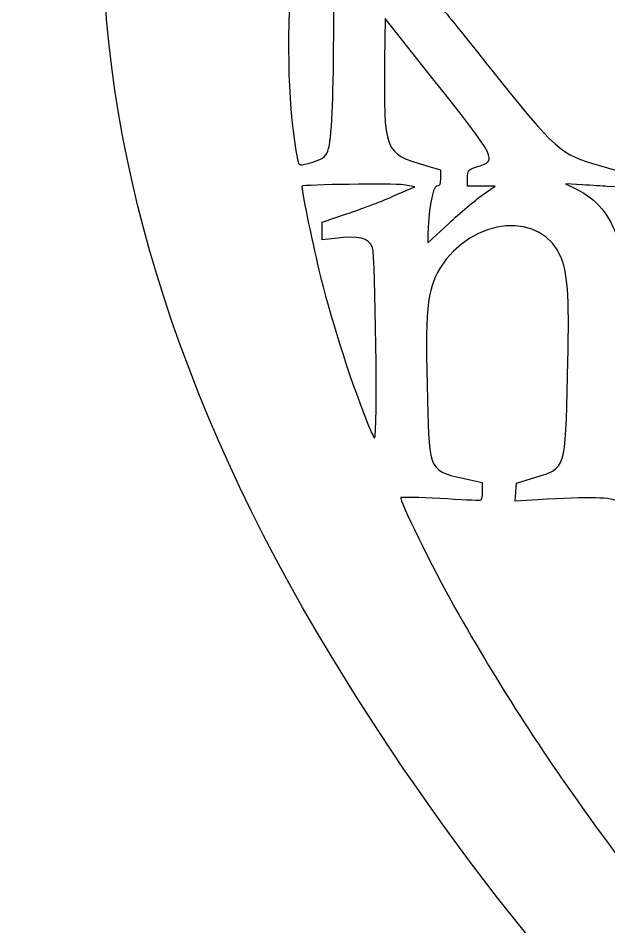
# Model space of a CAD drawing. Header units: centimetres. Extents: x -6 to 6.1, y -4.9 to 5.5.
# Drawn here: x -5.983 to -4.109, y -1.117 to 1.766 of the extents above; entities that cross this region are included whole.
import ezdxf

# ---------------------------------------------------------------- set-up
doc = ezdxf.new("R2010")
doc.units = ezdxf.units.CM
doc.header["$MEASUREMENT"] = 0
doc.layers.add('Layer 1', color=7, linetype='Continuous')

msp = doc.modelspace()

# ---------------------------------------------------------------- linework, layer by layer
at = {"layer": 'Layer 1'}
for points, knots in [([(-0.18923, -4.80376), (-0.08791, -4.88075), (-0.00212, -4.94374), (0.00144, -4.94374), (0.00144, -4.94374), (0.01665, -4.94374), (0.99181, -4.19537), (1.54807, -3.75683), (1.54807, -3.75683), (3.59215, -2.14528), (4.62999, -1.03522), (5.2482, 0.20083), (5.2482, 0.20083), (6.11815, 1.94019), (5.74821, 3.63042), (4.30693, 4.50143), (4.30693, 4.50143), (2.80066, 5.41173), (0.84827, 4.87161), (0.04256, 3.3217), (0.04256, 3.3217), (0.04256, 3.3217), (0.00155, 3.24284), (0.00155, 3.24284), (0.00155, 3.24284), (0.00155, 3.24284), (-0.02639, 3.29855), (-0.02639, 3.29855), (-0.02639, 3.29855), (-0.94677, 5.13391), (-3.44957, 5.50781), (-4.90877, 4.02793), (-4.90877, 4.02793), (-5.9524, 2.96952), (-5.98276, 1.37637), (-4.99042, -0.25694), (-4.99042, -0.25694), (-4.20179, -1.55496), (-3.13383, -2.56633), (-0.18923, -4.80376)], [0, 0, 0, 0, 0.0909091, 0.0909091, 0.0909091, 0.0909091, 0.1818182, 0.1818182, 0.1818182, 0.1818182, 0.2727273, 0.2727273, 0.2727273, 0.2727273, 0.3636364, 0.3636364, 0.3636364, 0.3636364, 0.4545455, 0.4545455, 0.4545455, 0.4545455, 0.5454545, 0.5454545, 0.5454545, 0.5454545, 0.6363636, 0.6363636, 0.6363636, 0.6363636, 0.7272727, 0.7272727, 0.7272727, 0.7272727, 0.8181818, 0.8181818, 0.8181818, 0.8181818, 1, 1, 1, 1]), ([(-5.0962, 1.31764), (-5.1579, 1.61634), (-5.11577, 2.2155), (-5.01213, 2.51308), (-5.01213, 2.51308), (-5.01213, 2.51308), (-5.00296, 2.53939), (-5.00296, 2.53939), (-5.00296, 2.53939), (-5.00296, 2.53939), (-4.99366, 2.523), (-4.99366, 2.523), (-4.99366, 2.523), (-4.98225, 2.50292), (-4.97656, 1.6589), (-4.98654, 1.46854), (-4.98654, 1.46854), (-4.99366, 1.33271), (-4.99666, 1.325), (-5.04837, 1.30962), (-5.04837, 1.30962), (-5.09264, 1.2965), (-5.0918, 1.29636), (-5.0962, 1.31764)], [0, 0, 0, 0, 0.1428571, 0.1428571, 0.1428571, 0.1428571, 0.2857143, 0.2857143, 0.2857143, 0.2857143, 0.4285714, 0.4285714, 0.4285714, 0.4285714, 0.5714286, 0.5714286, 0.5714286, 0.5714286, 0.7142857, 0.7142857, 0.7142857, 0.7142857, 1, 1, 1, 1]), ([(-4.0813, 1.06632), (-4.10627, 1.14232), (-4.14711, 1.19151), (-4.2121, 1.22391), (-4.2121, 1.22391), (-4.2121, 1.22391), (-4.24616, 1.24087), (-4.24616, 1.24087), (-4.24616, 1.24087), (-4.24616, 1.24087), (-4.19325, 1.23732), (-4.19325, 1.23732), (-4.19325, 1.23732), (-4.16414, 1.23537), (-4.12842, 1.23314), (-4.11387, 1.23238), (-4.11387, 1.23238), (-4.11387, 1.23238), (-4.08741, 1.23097), (-4.08741, 1.23097), (-4.08741, 1.23097), (-4.08741, 1.23097), (-4.08741, 1.25719), (-4.08741, 1.25719), (-4.08741, 1.25719), (-4.08741, 1.25719), (-4.08741, 1.28338), (-4.08741, 1.28338), (-4.08741, 1.28338), (-4.08741, 1.28338), (-4.13886, 1.29811), (-4.13886, 1.29811), (-4.13886, 1.29811), (-4.26344, 1.33381), (-4.27608, 1.34501), (-4.48067, 1.60138), (-4.48067, 1.60138), (-4.56196, 1.70327), (-4.63254, 1.79135), (-4.63752, 1.79716), (-4.63752, 1.79716), (-4.64551, 1.8065), (-4.63163, 1.82098), (-4.51905, 1.92089), (-4.51905, 1.92089), (-4.32417, 2.09378), (-4.31122, 2.10168), (-4.15852, 2.14046), (-4.15852, 2.14046), (-4.13135, 2.14737), (-4.13041, 2.14849), (-4.13041, 2.17396), (-4.13041, 2.17396), (-4.13041, 2.17396), (-4.13041, 2.20032), (-4.13041, 2.20032), (-4.13041, 2.20032), (-4.13041, 2.20032), (-4.22797, 2.19564), (-4.22797, 2.19564), (-4.22797, 2.19564), (-4.34261, 2.19015), (-4.34636, 2.19009), (-4.42806, 2.19283), (-4.42806, 2.19283), (-4.46262, 2.19399), (-4.48495, 2.19615), (-4.47767, 2.19763), (-4.47767, 2.19763), (-4.35634, 2.22242), (-4.28609, 2.25673), (-4.17934, 2.34335), (-4.17934, 2.34335), (-4.14505, 2.37117), (-4.1472, 2.37191), (-4.13761, 2.32905), (-4.13761, 2.32905), (-4.10807, 2.19705), (-3.95647, 2.15374), (-3.84798, 2.24632), (-3.84798, 2.24632), (-3.84798, 2.24632), (-3.8096, 2.27907), (-3.8096, 2.27907), (-3.8096, 2.27907), (-3.8096, 2.27907), (-3.8079, 1.8367), (-3.8079, 1.8367), (-3.8079, 1.8367), (-3.80585, 1.30245), (-3.79765, 1.35269), (-3.89228, 1.31967), (-3.89228, 1.31967), (-3.89228, 1.31967), (-3.96174, 1.29546), (-3.96174, 1.29546), (-3.96174, 1.29546), (-3.96174, 1.29546), (-3.96379, 1.2678), (-3.96379, 1.2678), (-3.96379, 1.2678), (-3.96379, 1.2678), (-3.96584, 1.24014), (-3.96584, 1.24014), (-3.96584, 1.24014), (-3.96584, 1.24014), (-3.94395, 1.24353), (-3.94395, 1.24353), (-3.94395, 1.24353), (-3.9319, 1.24539), (-3.88633, 1.24844), (-3.84267, 1.2503), (-3.84267, 1.2503), (-3.84267, 1.2503), (-3.7633, 1.25366), (-3.7633, 1.25366), (-3.7633, 1.25366), (-3.7633, 1.25366), (-3.80629, 1.24406), (-3.80629, 1.24406), (-3.80629, 1.24406), (-3.89288, 1.22473), (-3.91626, 1.21087), (-3.99962, 1.12951), (-3.99962, 1.12951), (-4.06439, 1.06629), (-4.07787, 1.05588), (-4.0813, 1.06632)], [0, 0, 0, 0, 0.030303, 0.030303, 0.030303, 0.030303, 0.0606061, 0.0606061, 0.0606061, 0.0606061, 0.0909091, 0.0909091, 0.0909091, 0.0909091, 0.1212121, 0.1212121, 0.1212121, 0.1212121, 0.1515152, 0.1515152, 0.1515152, 0.1515152, 0.1818182, 0.1818182, 0.1818182, 0.1818182, 0.2121212, 0.2121212, 0.2121212, 0.2121212, 0.2424242, 0.2424242, 0.2424242, 0.2424242, 0.2727273, 0.2727273, 0.2727273, 0.2727273, 0.3030303, 0.3030303, 0.3030303, 0.3030303, 0.3333333, 0.3333333, 0.3333333, 0.3333333, 0.3636364, 0.3636364, 0.3636364, 0.3636364, 0.3939394, 0.3939394, 0.3939394, 0.3939394, 0.4242424, 0.4242424, 0.4242424, 0.4242424, 0.4545455, 0.4545455, 0.4545455, 0.4545455, 0.4848485, 0.4848485, 0.4848485, 0.4848485, 0.5151515, 0.5151515, 0.5151515, 0.5151515, 0.5454545, 0.5454545, 0.5454545, 0.5454545, 0.5757576, 0.5757576, 0.5757576, 0.5757576, 0.6060606, 0.6060606, 0.6060606, 0.6060606, 0.6363636, 0.6363636, 0.6363636, 0.6363636, 0.6666667, 0.6666667, 0.6666667, 0.6666667, 0.6969697, 0.6969697, 0.6969697, 0.6969697, 0.7272727, 0.7272727, 0.7272727, 0.7272727, 0.7575758, 0.7575758, 0.7575758, 0.7575758, 0.7878788, 0.7878788, 0.7878788, 0.7878788, 0.8181818, 0.8181818, 0.8181818, 0.8181818, 0.8484848, 0.8484848, 0.8484848, 0.8484848, 0.8787879, 0.8787879, 0.8787879, 0.8787879, 0.9090909, 0.9090909, 0.9090909, 0.9090909, 0.9393939, 0.9393939, 0.9393939, 0.9393939, 1, 1, 1, 1]), ([(-4.68286, 1.07628), (-4.68286, 1.14664), (-4.66779, 1.23269), (-4.65547, 1.23269), (-4.65547, 1.23269), (-4.64555, 1.23269), (-4.64317, 1.23777), (-4.64317, 1.25888), (-4.64317, 1.25888), (-4.64317, 1.25888), (-4.64317, 1.28504), (-4.64317, 1.28504), (-4.64317, 1.28504), (-4.64317, 1.28504), (-4.69113, 1.29893), (-4.69113, 1.29893), (-4.69113, 1.29893), (-4.82142, 1.33666), (-4.82422, 1.34391), (-4.82025, 1.63361), (-4.82025, 1.63361), (-4.82025, 1.63361), (-4.81846, 1.76473), (-4.81846, 1.76473), (-4.81846, 1.76473), (-4.81846, 1.76473), (-4.66301, 1.56811), (-4.66301, 1.56811), (-4.66301, 1.56811), (-4.46229, 1.31425), (-4.46308, 1.3158), (-4.52469, 1.29534), (-4.52469, 1.29534), (-4.55624, 1.28487), (-4.55718, 1.2838), (-4.55718, 1.25863), (-4.55718, 1.25863), (-4.55718, 1.25863), (-4.55718, 1.23269), (-4.55718, 1.23269), (-4.55718, 1.23269), (-4.55718, 1.23269), (-4.51359, 1.23269), (-4.51359, 1.23269), (-4.51359, 1.23269), (-4.51359, 1.23269), (-4.46999, 1.23269), (-4.46999, 1.23269), (-4.46999, 1.23269), (-4.46999, 1.23269), (-4.51043, 1.20458), (-4.51043, 1.20458), (-4.51043, 1.20458), (-4.53267, 1.18911), (-4.58057, 1.14862), (-4.61686, 1.11455), (-4.61686, 1.11455), (-4.61686, 1.11455), (-4.68286, 1.05266), (-4.68286, 1.05266), (-4.68286, 1.05266), (-4.68286, 1.05266), (-4.68286, 1.07628), (-4.68286, 1.07628)], [0, 0, 0, 0, 0.0588235, 0.0588235, 0.0588235, 0.0588235, 0.1176471, 0.1176471, 0.1176471, 0.1176471, 0.1764706, 0.1764706, 0.1764706, 0.1764706, 0.2352941, 0.2352941, 0.2352941, 0.2352941, 0.2941176, 0.2941176, 0.2941176, 0.2941176, 0.3529412, 0.3529412, 0.3529412, 0.3529412, 0.4117647, 0.4117647, 0.4117647, 0.4117647, 0.4705882, 0.4705882, 0.4705882, 0.4705882, 0.5294118, 0.5294118, 0.5294118, 0.5294118, 0.5882353, 0.5882353, 0.5882353, 0.5882353, 0.6470588, 0.6470588, 0.6470588, 0.6470588, 0.7058824, 0.7058824, 0.7058824, 0.7058824, 0.7647059, 0.7647059, 0.7647059, 0.7647059, 0.8235294, 0.8235294, 0.8235294, 0.8235294, 0.8823529, 0.8823529, 0.8823529, 0.8823529, 1, 1, 1, 1]), ([(-4.87813, 0.48903), (-4.9339, 0.63218), (-4.9965, 0.83055), (-5.02889, 0.96692), (-5.02889, 0.96692), (-5.05214, 1.06474), (-5.08564, 1.22984), (-5.08283, 1.23266), (-5.08283, 1.23266), (-5.07722, 1.23825), (-4.79348, 1.24203), (-4.76096, 1.23692), (-4.76096, 1.23692), (-4.76096, 1.23692), (-4.72457, 1.23119), (-4.72457, 1.23119), (-4.72457, 1.23119), (-4.72457, 1.23119), (-4.79403, 1.20074), (-4.79403, 1.20074), (-4.79403, 1.20074), (-4.83223, 1.18398), (-4.89846, 1.1588), (-4.9412, 1.14478), (-4.9412, 1.14478), (-4.9412, 1.14478), (-5.01892, 1.11926), (-5.01892, 1.11926), (-5.01892, 1.11926), (-5.01892, 1.11926), (-5.01892, 1.09073), (-5.01892, 1.09073), (-5.01892, 1.09073), (-5.01892, 1.09073), (-5.01892, 1.06217), (-5.01892, 1.06217), (-5.01892, 1.06217), (-5.01892, 1.06217), (-4.97758, 1.06731), (-4.97758, 1.06731), (-4.97758, 1.06731), (-4.90078, 1.07687), (-4.87246, 1.06982), (-4.85837, 1.03762), (-4.85837, 1.03762), (-4.84925, 1.01682), (-4.8426, 0.43442), (-4.85147, 0.43448), (-4.85147, 0.43448), (-4.85444, 0.43448), (-4.86643, 0.45903), (-4.87813, 0.48903)], [0, 0, 0, 0, 0.0714286, 0.0714286, 0.0714286, 0.0714286, 0.1428571, 0.1428571, 0.1428571, 0.1428571, 0.2142857, 0.2142857, 0.2142857, 0.2142857, 0.2857143, 0.2857143, 0.2857143, 0.2857143, 0.3571429, 0.3571429, 0.3571429, 0.3571429, 0.4285714, 0.4285714, 0.4285714, 0.4285714, 0.5, 0.5, 0.5, 0.5, 0.5714286, 0.5714286, 0.5714286, 0.5714286, 0.6428571, 0.6428571, 0.6428571, 0.6428571, 0.7142857, 0.7142857, 0.7142857, 0.7142857, 0.7857143, 0.7857143, 0.7857143, 0.7857143, 0.8571429, 0.8571429, 0.8571429, 0.8571429, 1, 1, 1, 1]), ([(-3.97401, -0.99492), (-4.01282, -0.98721), (-4.00798, -0.99243), (-4.12969, -0.82714), (-4.12969, -0.82714), (-4.30403, -0.59038), (-4.4589, -0.35108), (-4.59712, -0.10487), (-4.59712, -0.10487), (-4.66704, 0.01967), (-4.77574, 0.24054), (-4.76913, 0.24463), (-4.76913, 0.24463), (-4.76586, 0.24663), (-4.71011, 0.24534), (-4.64524, 0.24175), (-4.64524, 0.24175), (-4.58036, 0.23814), (-4.52356, 0.23515), (-4.51901, 0.23509), (-4.51901, 0.23509), (-4.51365, 0.23501), (-4.51074, 0.24505), (-4.51074, 0.26368), (-4.51074, 0.26368), (-4.51074, 0.26368), (-4.51074, 0.29238), (-4.51074, 0.29238), (-4.51074, 0.29238), (-4.51074, 0.29238), (-4.54878, 0.30082), (-4.54878, 0.30082), (-4.54878, 0.30082), (-4.68236, 0.33051), (-4.67729, 0.321), (-4.68425, 0.55428), (-4.68425, 0.55428), (-4.69263, 0.83493), (-4.68604, 0.90557), (-4.64529, 0.97169), (-4.64529, 0.97169), (-4.54313, 1.13744), (-4.31713, 1.15581), (-4.2591, 1.00307), (-4.2591, 1.00307), (-4.23792, 0.94736), (-4.23388, 0.86922), (-4.23989, 0.63184), (-4.23989, 0.63184), (-4.24745, 0.33333), (-4.24592, 0.33827), (-4.3404, 0.30932), (-4.3404, 0.30932), (-4.3404, 0.30932), (-4.4016, 0.29058), (-4.4016, 0.29058), (-4.4016, 0.29058), (-4.4016, 0.29058), (-4.40367, 0.26218), (-4.40367, 0.26218), (-4.40367, 0.26218), (-4.40367, 0.26218), (-4.40573, 0.23379), (-4.40573, 0.23379), (-4.40573, 0.23379), (-4.40573, 0.23379), (-4.33421, 0.23805), (-4.33421, 0.23805), (-4.33421, 0.23805), (-4.16951, 0.24785), (-4.09679, 0.24601), (-4.08087, 0.23168), (-4.08087, 0.23168), (-4.04111, 0.19581), (-3.66681, -0.63576), (-3.67289, -0.67476), (-3.67289, -0.67476), (-3.67827, -0.70934), (-3.7241, -0.82479), (-3.75042, -0.87009), (-3.75042, -0.87009), (-3.80916, -0.97113), (-3.8839, -1.01287), (-3.97401, -0.99492)], [0, 0, 0, 0, 0.0454545, 0.0454545, 0.0454545, 0.0454545, 0.0909091, 0.0909091, 0.0909091, 0.0909091, 0.1363636, 0.1363636, 0.1363636, 0.1363636, 0.1818182, 0.1818182, 0.1818182, 0.1818182, 0.2272727, 0.2272727, 0.2272727, 0.2272727, 0.2727273, 0.2727273, 0.2727273, 0.2727273, 0.3181818, 0.3181818, 0.3181818, 0.3181818, 0.3636364, 0.3636364, 0.3636364, 0.3636364, 0.4090909, 0.4090909, 0.4090909, 0.4090909, 0.4545455, 0.4545455, 0.4545455, 0.4545455, 0.5, 0.5, 0.5, 0.5, 0.5454545, 0.5454545, 0.5454545, 0.5454545, 0.5909091, 0.5909091, 0.5909091, 0.5909091, 0.6363636, 0.6363636, 0.6363636, 0.6363636, 0.6818182, 0.6818182, 0.6818182, 0.6818182, 0.7272727, 0.7272727, 0.7272727, 0.7272727, 0.7727273, 0.7727273, 0.7727273, 0.7727273, 0.8181818, 0.8181818, 0.8181818, 0.8181818, 0.8636364, 0.8636364, 0.8636364, 0.8636364, 0.9090909, 0.9090909, 0.9090909, 0.9090909, 1, 1, 1, 1])]:
    msp.add_open_spline(points, degree=3, knots=knots, dxfattribs=at)

doc.saveas('drawing.dxf')
